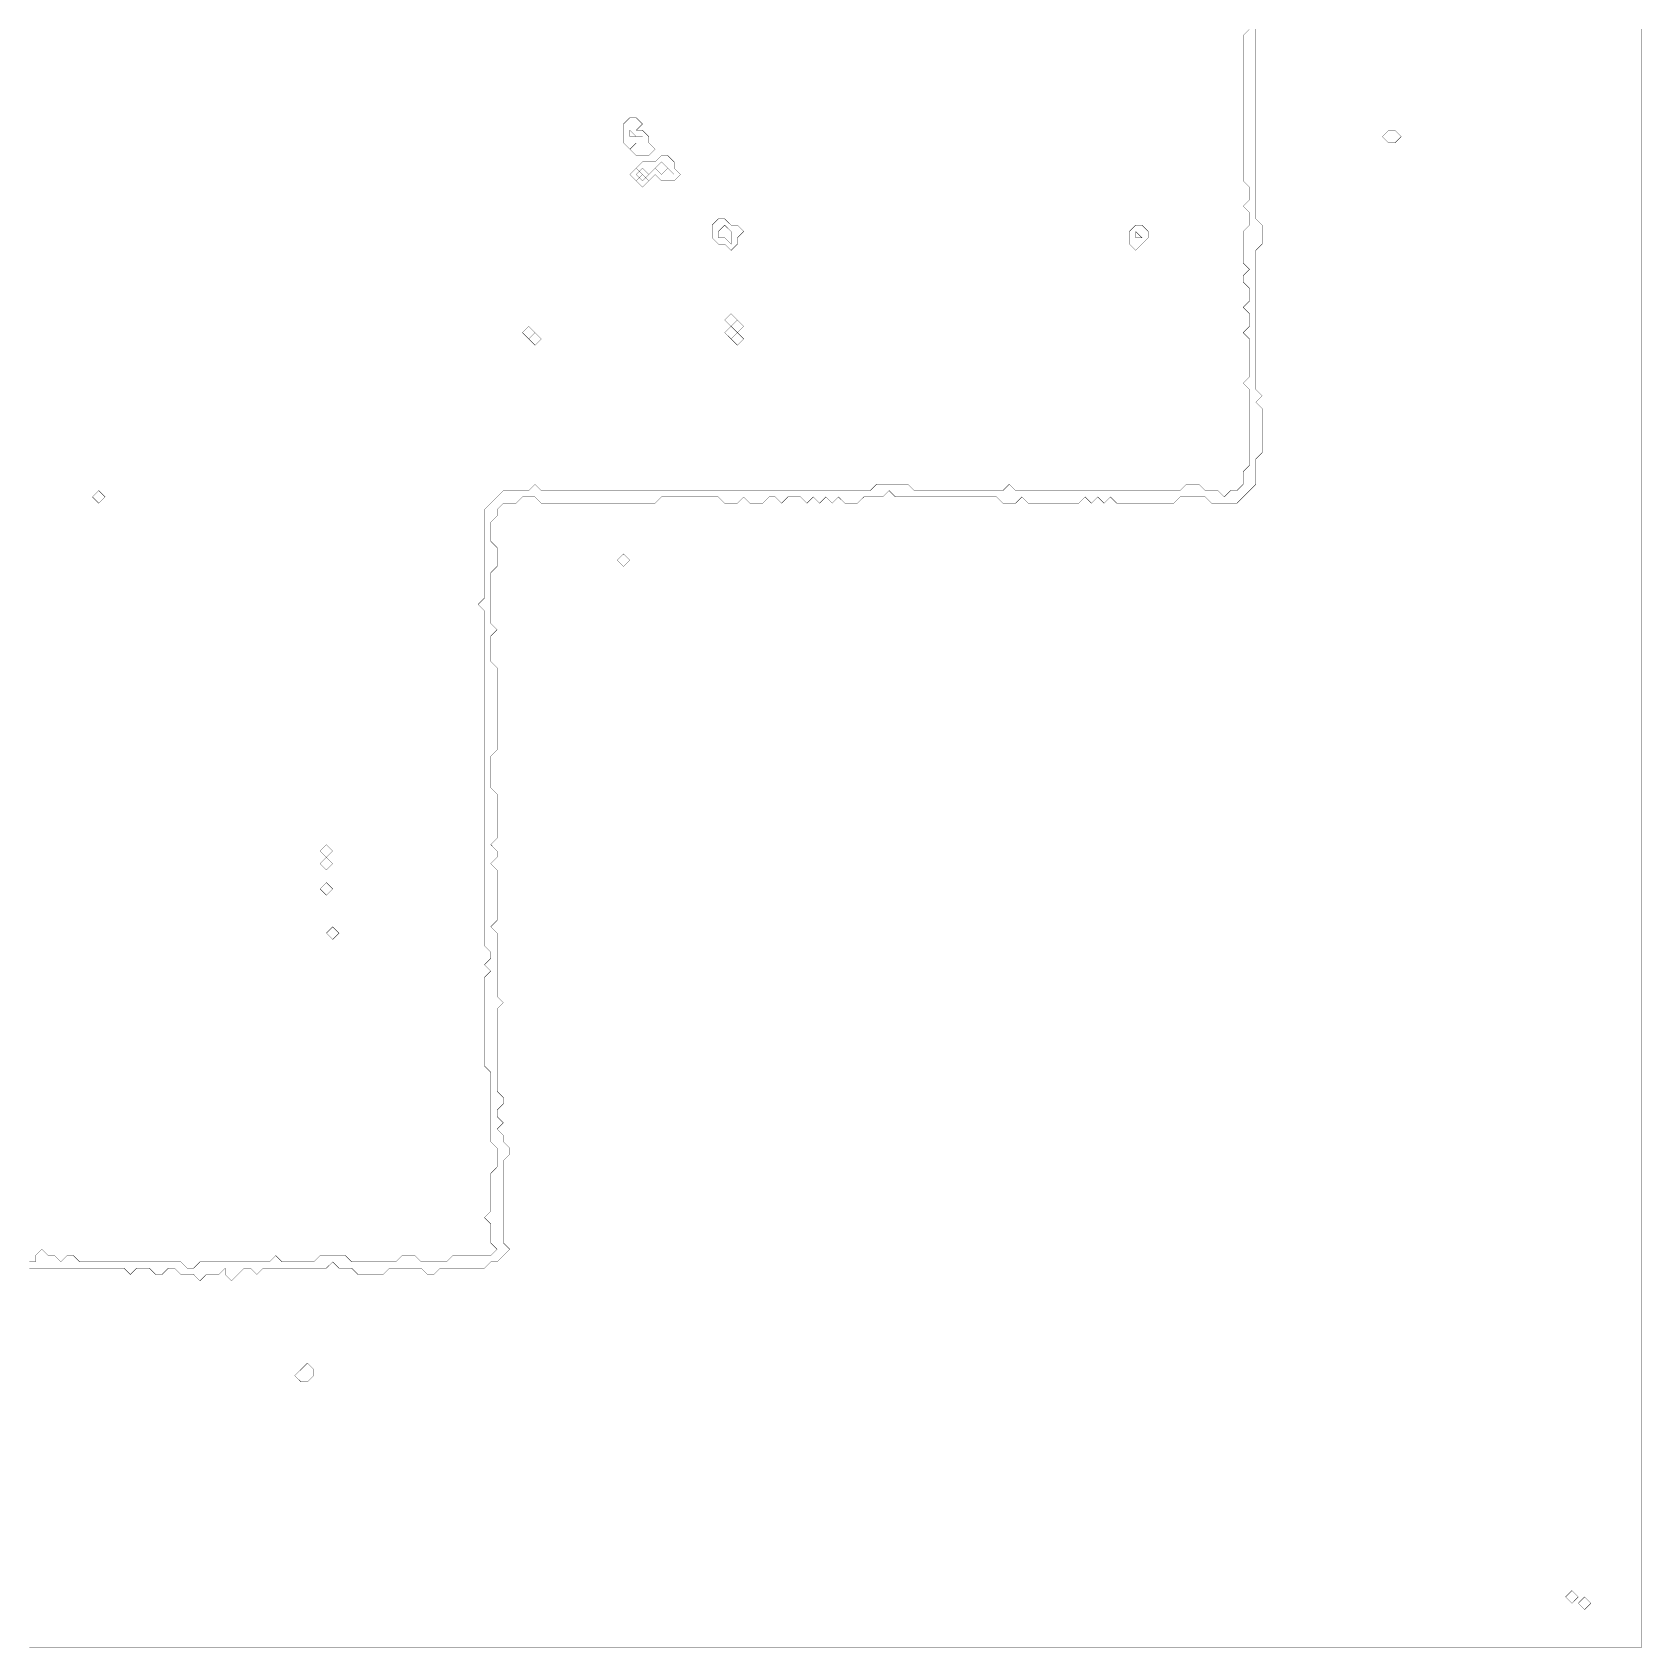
# Model space of a CAD drawing. Header units: metres. Extents: x 0 to 4858, y -4858 to 0.
# Drawn here: x 2438 to 4858, y -4858 to -2429 of the extents above; entities that cross this region are included whole.
import ezdxf

# ---------------------------------------------------------------- set-up
doc = ezdxf.new("R2010")
doc.units = ezdxf.units.M
for name, color, linetype in [('conductor', 1, 'Continuous'), ('dielectric', 8, 'Continuous'), ('substrate', 5, 'Continuous')]:
    doc.layers.add(name, color=color, linetype=linetype)

msp = doc.modelspace()

# ---------------------------------------------------------------- linework, layer by layer
at = {"layer": 'conductor', "const_width": 0.5}
msp.add_lwpolyline([(2433.5, -4277.6), (2443, -4277.6), (2443, -4268.1), (2452.5, -4258.6), (2462, -4268.1), (2471.5, -4268.1), (2481, -4277.6), (2490.5, -4268.1), (2500, -4268.1), (2509.5, -4277.6), (2519.1, -4277.6), (2528.6, -4277.6), (2538.1, -4277.6), (2547.6, -4277.6), (2557.1, -4277.6), (2566.6, -4277.6), (2576.1, -4277.6), (2585.6, -4277.6), (2595.1, -4277.6), (2604.6, -4277.6), (2614.1, -4277.6), (2623.6, -4277.6), (2633.1, -4277.6), (2642.6, -4277.6), (2652.1, -4277.6), (2661.6, -4277.6), (2671.1, -4287.1), (2680.7, -4287.1), (2690.2, -4277.6), (2699.7, -4277.6), (2709.2, -4277.6), (2718.7, -4277.6), (2728.2, -4277.6), (2737.7, -4277.6), (2747.2, -4277.6), (2756.7, -4277.6), (2766.2, -4277.6), (2775.7, -4277.6), (2785.2, -4277.6), (2794.7, -4277.6), (2804.2, -4268.1), (2813.7, -4277.6), (2823.2, -4277.6), (2832.7, -4277.6), (2842.3, -4277.6), (2851.8, -4277.6), (2861.3, -4277.6), (2870.8, -4268.1), (2880.3, -4268.1), (2889.8, -4268.1), (2899.3, -4268.1), (2908.8, -4268.1), (2918.3, -4277.6), (2927.8, -4277.6), (2937.3, -4277.6), (2946.8, -4277.6), (2956.3, -4277.6), (2965.8, -4277.6), (2975.3, -4277.6), (2984.8, -4277.6), (2994.3, -4268.1), (3003.9, -4268.1), (3013.4, -4268.1), (3022.9, -4277.6), (3032.4, -4277.6), (3041.9, -4277.6), (3051.4, -4277.6), (3060.9, -4277.6), (3070.4, -4268.1), (3079.9, -4268.1), (3089.4, -4268.1), (3098.9, -4268.1), (3108.4, -4268.1), (3117.9, -4268.1), (3127.4, -4268.1), (3136.9, -4258.6), (3127.4, -4249.1), (3127.4, -4239.6), (3127.4, -4230.1), (3127.4, -4220.6), (3117.9, -4211.1), (3127.4, -4201.6), (3127.4, -4192.1), (3127.4, -4182.6), (3127.4, -4173.1), (3127.4, -4163.6), (3127.4, -4154.1), (3127.4, -4144.6), (3136.9, -4135), (3136.9, -4125.5), (3136.9, -4116), (3136.9, -4106.5), (3127.4, -4097), (3127.4, -4087.5), (3127.4, -4078), (3127.4, -4068.5), (3127.4, -4059), (3127.4, -4049.5), (3127.4, -4040), (3127.4, -4030.5), (3127.4, -4021), (3127.4, -4011.5), (3127.4, -4002), (3127.4, -3992.5), (3117.9, -3983), (3117.9, -3973.4), (3117.9, -3963.9), (3117.9, -3954.4), (3117.9, -3944.9), (3117.9, -3935.4), (3117.9, -3925.9), (3117.9, -3916.4), (3117.9, -3906.9), (3117.9, -3897.4), (3117.9, -3887.9), (3117.9, -3878.4), (3117.9, -3868.9), (3117.9, -3859.4), (3117.9, -3849.9), (3127.4, -3840.4), (3117.9, -3830.9), (3127.4, -3821.4), (3127.4, -3811.8), (3117.9, -3802.3), (3117.9, -3792.8), (3117.9, -3783.3), (3117.9, -3773.8), (3117.9, -3764.3), (3117.9, -3754.8), (3117.9, -3745.3), (3117.9, -3735.8), (3117.9, -3726.3), (3117.9, -3716.8), (3117.9, -3707.3), (3117.9, -3697.8), (3117.9, -3688.3), (3117.9, -3678.8), (3117.9, -3669.3), (3117.9, -3659.8), (3117.9, -3650.2), (3117.9, -3640.7), (3117.9, -3631.2), (3117.9, -3621.7), (3117.9, -3612.2), (3117.9, -3602.7), (3117.9, -3593.2), (3117.9, -3583.7), (3117.9, -3574.2), (3117.9, -3564.7), (3117.9, -3555.2), (3117.9, -3545.7), (3117.9, -3536.2), (3117.9, -3526.7), (3117.9, -3517.2), (3117.9, -3507.7), (3117.9, -3498.2), (3117.9, -3488.7), (3117.9, -3479.1), (3117.9, -3469.6), (3117.9, -3460.1), (3117.9, -3450.6), (3117.9, -3441.1), (3117.9, -3431.6), (3117.9, -3422.1), (3117.9, -3412.6), (3117.9, -3403.1), (3117.9, -3393.6), (3117.9, -3384.1), (3117.9, -3374.6), (3117.9, -3365.1), (3117.9, -3355.6), (3117.9, -3346.1), (3117.9, -3336.6), (3117.9, -3327.1), (3117.9, -3317.5), (3117.9, -3308), (3117.9, -3298.5), (3108.4, -3289), (3117.9, -3279.5), (3117.9, -3270), (3117.9, -3260.5), (3117.9, -3251), (3117.9, -3241.5), (3117.9, -3232), (3117.9, -3222.5), (3117.9, -3213), (3117.9, -3203.5), (3117.9, -3194), (3117.9, -3184.5), (3117.9, -3175), (3117.9, -3165.5), (3117.9, -3155.9), (3117.9, -3146.4), (3127.4, -3136.9), (3136.9, -3127.4), (3146.4, -3117.9), (3155.9, -3117.9), (3165.5, -3117.9), (3175, -3117.9), (3184.5, -3117.9), (3194, -3108.4), (3203.5, -3117.9), (3213, -3117.9), (3222.5, -3117.9), (3232, -3117.9), (3241.5, -3117.9), (3251, -3117.9), (3260.5, -3117.9), (3270, -3117.9), (3279.5, -3117.9), (3289, -3117.9), (3298.5, -3117.9), (3308, -3117.9), (3317.5, -3117.9), (3327.1, -3117.9), (3336.6, -3117.9), (3346.1, -3117.9), (3355.6, -3117.9), (3365.1, -3117.9), (3374.6, -3117.9), (3384.1, -3117.9), (3393.6, -3117.9), (3403.1, -3117.9), (3412.6, -3117.9), (3422.1, -3117.9), (3431.6, -3117.9), (3441.1, -3117.9), (3450.6, -3117.9), (3460.1, -3117.9), (3469.6, -3117.9), (3479.1, -3117.9), (3488.7, -3117.9), (3498.2, -3117.9), (3507.7, -3117.9), (3517.2, -3117.9), (3526.7, -3117.9), (3536.2, -3117.9), (3545.7, -3117.9), (3555.2, -3117.9), (3564.7, -3117.9), (3574.2, -3117.9), (3583.7, -3117.9), (3593.2, -3117.9), (3602.7, -3117.9), (3612.2, -3117.9), (3621.7, -3117.9), (3631.2, -3117.9), (3640.7, -3117.9), (3650.2, -3117.9), (3659.8, -3117.9), (3669.3, -3117.9), (3678.8, -3117.9), (3688.3, -3117.9), (3697.8, -3117.9), (3707.3, -3108.4), (3716.8, -3108.4), (3726.3, -3108.4), (3735.8, -3108.4), (3745.3, -3108.4), (3754.8, -3108.4), (3764.3, -3117.9), (3773.8, -3117.9), (3783.3, -3117.9), (3792.8, -3117.9), (3802.3, -3117.9), (3811.8, -3117.9), (3821.4, -3117.9), (3830.9, -3117.9), (3840.4, -3117.9), (3849.9, -3117.9), (3859.4, -3117.9), (3868.9, -3117.9), (3878.4, -3117.9), (3887.9, -3117.9), (3897.4, -3117.9), (3906.9, -3108.4), (3916.4, -3117.9), (3925.9, -3117.9), (3935.4, -3117.9), (3944.9, -3117.9), (3954.4, -3117.9), (3963.9, -3117.9), (3973.4, -3117.9), (3983, -3117.9), (3992.5, -3117.9), (4002, -3117.9), (4011.5, -3117.9), (4021, -3117.9), (4030.5, -3117.9), (4040, -3117.9), (4049.5, -3117.9), (4059, -3117.9), (4068.5, -3117.9), (4078, -3117.9), (4087.5, -3117.9), (4097, -3117.9), (4106.5, -3117.9), (4116, -3117.9), (4125.5, -3117.9), (4135, -3117.9), (4144.6, -3117.9), (4154.1, -3117.9), (4163.6, -3117.9), (4173.1, -3108.4), (4182.6, -3108.4), (4192.1, -3108.4), (4201.6, -3117.9), (4211.1, -3117.9), (4220.6, -3117.9), (4230.1, -3127.4), (4239.6, -3117.9), (4249.1, -3117.9), (4258.6, -3108.4), (4258.6, -3098.9), (4258.6, -3089.4), (4268.1, -3079.9), (4268.1, -3070.4), (4268.1, -3060.9), (4268.1, -3051.4), (4268.1, -3041.9), (4268.1, -3032.4), (4268.1, -3022.9), (4268.1, -3013.4), (4268.1, -3003.9), (4268.1, -2994.3), (4268.1, -2984.8), (4268.1, -2975.3), (4268.1, -2965.8), (4258.6, -2956.3), (4268.1, -2946.8), (4268.1, -2937.3), (4268.1, -2927.8), (4268.1, -2918.3), (4268.1, -2908.8), (4268.1, -2899.3), (4268.1, -2889.8), (4258.6, -2880.3), (4268.1, -2870.8), (4268.1, -2861.3), (4268.1, -2851.8), (4258.6, -2842.3), (4268.1, -2832.7), (4268.1, -2823.2), (4268.1, -2813.7), (4258.6, -2804.2), (4258.6, -2794.7), (4268.1, -2785.2), (4258.6, -2775.7), (4258.6, -2766.2), (4258.6, -2756.7), (4258.6, -2747.2), (4258.6, -2737.7), (4258.6, -2728.2), (4268.1, -2718.7), (4268.1, -2709.2), (4268.1, -2699.7), (4258.6, -2690.2), (4268.1, -2680.7), (4268.1, -2671.1), (4268.1, -2661.6), (4258.6, -2652.1), (4258.6, -2642.6), (4258.6, -2633.1), (4258.6, -2623.6), (4258.6, -2614.1), (4258.6, -2604.6), (4258.6, -2595.1), (4258.6, -2585.6), (4258.6, -2576.1), (4258.6, -2566.6), (4258.6, -2557.1), (4258.6, -2547.6), (4258.6, -2538.1), (4258.6, -2528.6), (4258.6, -2519.1), (4258.6, -2509.5), (4258.6, -2500), (4258.6, -2490.5), (4258.6, -2481), (4258.6, -2471.5), (4258.6, -2462), (4258.6, -2452.5), (4258.6, -2443), (4258.6, -2433.5), (4268.1, -2424)], dxfattribs=at)
for points in [[(3327.1, -2566.6), (3336.6, -2557.1), (3346.1, -2557.1), (3355.6, -2566.6), (3346.1, -2576.1), (3355.6, -2576.1), (3365.1, -2585.6), (3365.1, -2595.1), (3374.6, -2604.6), (3365.1, -2614.1), (3355.6, -2614.1), (3346.1, -2614.1), (3336.6, -2604.6), (3346.1, -2595.1), (3336.6, -2604.6), (3327.1, -2595.1), (3327.1, -2585.6), (3327.1, -2576.1)], [(3374.6, -2623.6), (3384.1, -2614.1), (3393.6, -2614.1), (3403.1, -2623.6), (3403.1, -2633.1), (3412.6, -2642.6), (3403.1, -2652.1), (3393.6, -2652.1), (3384.1, -2652.1), (3374.6, -2642.6), (3365.1, -2652.1), (3355.6, -2642.6), (3346.1, -2633.1), (3355.6, -2623.6), (3365.1, -2623.6)], [(3336.6, -2642.6), (3346.1, -2633.1), (3355.6, -2642.6), (3346.1, -2652.1)], [(3346.1, -2652.1), (3355.6, -2642.6), (3365.1, -2652.1), (3355.6, -2661.6)], [(3460.1, -2718.7), (3469.6, -2709.2), (3479.1, -2709.2), (3488.7, -2718.7), (3498.2, -2718.7), (3507.7, -2728.2), (3498.2, -2737.7), (3498.2, -2747.2), (3488.7, -2756.7), (3479.1, -2747.2), (3469.6, -2747.2), (3460.1, -2737.7), (3460.1, -2728.2)], [(4087.5, -2728.2), (4097, -2718.7), (4106.5, -2718.7), (4116, -2728.2), (4116, -2737.7), (4106.5, -2747.2), (4097, -2756.7), (4087.5, -2747.2), (4087.5, -2737.7)], [(3479.1, -2861.3), (3488.7, -2851.8), (3498.2, -2861.3), (3488.7, -2870.8)], [(3488.7, -2870.8), (3498.2, -2861.3), (3507.7, -2870.8), (3498.2, -2880.3)], [(3175, -2880.3), (3184.5, -2870.8), (3194, -2880.3), (3184.5, -2889.8)], [(3184.5, -2889.8), (3194, -2880.3), (3203.5, -2889.8), (3194, -2899.3)], [(3479.1, -2880.3), (3488.7, -2870.8), (3498.2, -2880.3), (3488.7, -2889.8)], [(3488.7, -2889.8), (3498.2, -2880.3), (3507.7, -2889.8), (3498.2, -2899.3)], [(2528.6, -3127.4), (2538.1, -3117.9), (2547.6, -3127.4), (2538.1, -3136.9)], [(2870.8, -3659.8), (2880.3, -3650.2), (2889.8, -3659.8), (2880.3, -3669.3)], [(2870.8, -3678.8), (2880.3, -3669.3), (2889.8, -3678.8), (2880.3, -3688.3)], [(2870.8, -3716.8), (2880.3, -3707.3), (2889.8, -3716.8), (2880.3, -3726.3)], [(2880.3, -3783.3), (2889.8, -3773.8), (2899.3, -3783.3), (2889.8, -3792.8)], [(2842.3, -4448.7)]]:
    msp.add_lwpolyline(points, close=True, dxfattribs=at)
at = {"layer": 'dielectric', "const_width": 0.5}
msp.add_lwpolyline([(4752.9, -4791)], close=True, dxfattribs=at)
at = {"layer": 'substrate', "const_width": 0.5}
for points in [[(2433.5, -4857.5), (2443, -4857.5), (2452.5, -4857.5), (2462, -4857.5), (2471.5, -4857.5), (2481, -4857.5), (2490.5, -4857.5), (2500, -4857.5), (2509.5, -4857.5), (2519.1, -4857.5), (2528.6, -4857.5), (2538.1, -4857.5), (2547.6, -4857.5), (2557.1, -4857.5), (2566.6, -4857.5), (2576.1, -4857.5), (2585.6, -4857.5), (2595.1, -4857.5), (2604.6, -4857.5), (2614.1, -4857.5), (2623.6, -4857.5), (2633.1, -4857.5), (2642.6, -4857.5), (2652.1, -4857.5), (2661.6, -4857.5), (2671.1, -4857.5), (2680.7, -4857.5), (2690.2, -4857.5), (2699.7, -4857.5), (2709.2, -4857.5), (2718.7, -4857.5), (2728.2, -4857.5), (2737.7, -4857.5), (2747.2, -4857.5), (2756.7, -4857.5), (2766.2, -4857.5), (2775.7, -4857.5), (2785.2, -4857.5), (2794.7, -4857.5), (2804.2, -4857.5), (2813.7, -4857.5), (2823.2, -4857.5), (2832.7, -4857.5), (2842.3, -4857.5), (2851.8, -4857.5), (2861.3, -4857.5), (2870.8, -4857.5), (2880.3, -4857.5), (2889.8, -4857.5), (2899.3, -4857.5), (2908.8, -4857.5), (2918.3, -4857.5), (2927.8, -4857.5), (2937.3, -4857.5), (2946.8, -4857.5), (2956.3, -4857.5), (2965.8, -4857.5), (2975.3, -4857.5), (2984.8, -4857.5), (2994.3, -4857.5), (3003.9, -4857.5), (3013.4, -4857.5), (3022.9, -4857.5), (3032.4, -4857.5), (3041.9, -4857.5), (3051.4, -4857.5), (3060.9, -4857.5), (3070.4, -4857.5), (3079.9, -4857.5), (3089.4, -4857.5), (3098.9, -4857.5), (3108.4, -4857.5), (3117.9, -4857.5), (3127.4, -4857.5), (3136.9, -4857.5), (3146.4, -4857.5), (3155.9, -4857.5), (3165.5, -4857.5), (3175, -4857.5), (3184.5, -4857.5), (3194, -4857.5), (3203.5, -4857.5), (3213, -4857.5), (3222.5, -4857.5), (3232, -4857.5), (3241.5, -4857.5), (3251, -4857.5), (3260.5, -4857.5), (3270, -4857.5), (3279.5, -4857.5), (3289, -4857.5), (3298.5, -4857.5), (3308, -4857.5), (3317.5, -4857.5), (3327.1, -4857.5), (3336.6, -4857.5), (3346.1, -4857.5), (3355.6, -4857.5), (3365.1, -4857.5), (3374.6, -4857.5), (3384.1, -4857.5), (3393.6, -4857.5), (3403.1, -4857.5), (3412.6, -4857.5), (3422.1, -4857.5), (3431.6, -4857.5), (3441.1, -4857.5), (3450.6, -4857.5), (3460.1, -4857.5), (3469.6, -4857.5), (3479.1, -4857.5), (3488.7, -4857.5), (3498.2, -4857.5), (3507.7, -4857.5), (3517.2, -4857.5), (3526.7, -4857.5), (3536.2, -4857.5), (3545.7, -4857.5), (3555.2, -4857.5), (3564.7, -4857.5), (3574.2, -4857.5), (3583.7, -4857.5), (3593.2, -4857.5), (3602.7, -4857.5), (3612.2, -4857.5), (3621.7, -4857.5), (3631.2, -4857.5), (3640.7, -4857.5), (3650.2, -4857.5), (3659.8, -4857.5), (3669.3, -4857.5), (3678.8, -4857.5), (3688.3, -4857.5), (3697.8, -4857.5), (3707.3, -4857.5), (3716.8, -4857.5), (3726.3, -4857.5), (3735.8, -4857.5), (3745.3, -4857.5), (3754.8, -4857.5), (3764.3, -4857.5), (3773.8, -4857.5), (3783.3, -4857.5), (3792.8, -4857.5), (3802.3, -4857.5), (3811.8, -4857.5), (3821.4, -4857.5), (3830.9, -4857.5), (3840.4, -4857.5), (3849.9, -4857.5), (3859.4, -4857.5), (3868.9, -4857.5), (3878.4, -4857.5), (3887.9, -4857.5), (3897.4, -4857.5), (3906.9, -4857.5), (3916.4, -4857.5), (3925.9, -4857.5), (3935.4, -4857.5), (3944.9, -4857.5), (3954.4, -4857.5), (3963.9, -4857.5), (3973.4, -4857.5), (3983, -4857.5), (3992.5, -4857.5), (4002, -4857.5), (4011.5, -4857.5), (4021, -4857.5), (4030.5, -4857.5), (4040, -4857.5), (4049.5, -4857.5), (4059, -4857.5), (4068.5, -4857.5), (4078, -4857.5), (4087.5, -4857.5), (4097, -4857.5), (4106.5, -4857.5), (4116, -4857.5), (4125.5, -4857.5), (4135, -4857.5), (4144.6, -4857.5), (4154.1, -4857.5), (4163.6, -4857.5), (4173.1, -4857.5), (4182.6, -4857.5), (4192.1, -4857.5), (4201.6, -4857.5), (4211.1, -4857.5), (4220.6, -4857.5), (4230.1, -4857.5), (4239.6, -4857.5), (4249.1, -4857.5), (4258.6, -4857.5), (4268.1, -4857.5), (4277.6, -4857.5), (4287.1, -4857.5), (4296.6, -4857.5), (4306.2, -4857.5), (4315.7, -4857.5), (4325.2, -4857.5), (4334.7, -4857.5), (4344.2, -4857.5), (4353.7, -4857.5), (4363.2, -4857.5), (4372.7, -4857.5), (4382.2, -4857.5), (4391.7, -4857.5), (4401.2, -4857.5), (4410.7, -4857.5), (4420.2, -4857.5), (4429.7, -4857.5), (4439.2, -4857.5), (4448.7, -4857.5), (4458.2, -4857.5), (4467.8, -4857.5), (4477.3, -4857.5), (4486.8, -4857.5), (4496.3, -4857.5), (4505.8, -4857.5), (4515.3, -4857.5), (4524.8, -4857.5), (4534.3, -4857.5), (4543.8, -4857.5), (4553.3, -4857.5), (4562.8, -4857.5), (4572.3, -4857.5), (4581.8, -4857.5), (4591.3, -4857.5), (4600.8, -4857.5), (4610.3, -4857.5), (4619.8, -4857.5), (4629.4, -4857.5), (4638.9, -4857.5), (4648.4, -4857.5), (4657.9, -4857.5), (4667.4, -4857.5), (4676.9, -4857.5), (4686.4, -4857.5), (4695.9, -4857.5), (4705.4, -4857.5), (4714.9, -4857.5), (4724.4, -4857.5), (4733.9, -4857.5), (4743.4, -4857.5), (4752.9, -4857.5), (4762.4, -4857.5), (4771.9, -4857.5), (4781.4, -4857.5), (4791, -4857.5), (4800.5, -4857.5), (4810, -4857.5), (4819.5, -4857.5), (4829, -4857.5), (4838.5, -4857.5), (4848, -4857.5), (4857.5, -4857.5), (4857.5, -4848), (4857.5, -4838.5), (4857.5, -4829), (4857.5, -4819.5), (4857.5, -4810), (4857.5, -4800.5), (4857.5, -4791), (4857.5, -4781.4), (4857.5, -4771.9), (4857.5, -4762.4), (4857.5, -4752.9), (4857.5, -4743.4), (4857.5, -4733.9), (4857.5, -4724.4), (4857.5, -4714.9), (4857.5, -4705.4), (4857.5, -4695.9), (4857.5, -4686.4), (4857.5, -4676.9), (4857.5, -4667.4), (4857.5, -4657.9), (4857.5, -4648.4), (4857.5, -4638.9), (4857.5, -4629.4), (4857.5, -4619.8), (4857.5, -4610.3), (4857.5, -4600.8), (4857.5, -4591.3), (4857.5, -4581.8), (4857.5, -4572.3), (4857.5, -4562.8), (4857.5, -4553.3), (4857.5, -4543.8), (4857.5, -4534.3), (4857.5, -4524.8), (4857.5, -4515.3), (4857.5, -4505.8), (4857.5, -4496.3), (4857.5, -4486.8), (4857.5, -4477.3), (4857.5, -4467.8), (4857.5, -4458.2), (4857.5, -4448.7), (4857.5, -4439.2), (4857.5, -4429.7), (4857.5, -4420.2), (4857.5, -4410.7), (4857.5, -4401.2), (4857.5, -4391.7), (4857.5, -4382.2), (4857.5, -4372.7), (4857.5, -4363.2), (4857.5, -4353.7), (4857.5, -4344.2), (4857.5, -4334.7), (4857.5, -4325.2), (4857.5, -4315.7), (4857.5, -4306.2), (4857.5, -4296.6), (4857.5, -4287.1), (4857.5, -4277.6), (4857.5, -4268.1), (4857.5, -4258.6), (4857.5, -4249.1), (4857.5, -4239.6), (4857.5, -4230.1), (4857.5, -4220.6), (4857.5, -4211.1), (4857.5, -4201.6), (4857.5, -4192.1), (4857.5, -4182.6), (4857.5, -4173.1), (4857.5, -4163.6), (4857.5, -4154.1), (4857.5, -4144.6), (4857.5, -4135), (4857.5, -4125.5), (4857.5, -4116), (4857.5, -4106.5), (4857.5, -4097), (4857.5, -4087.5), (4857.5, -4078), (4857.5, -4068.5), (4857.5, -4059), (4857.5, -4049.5), (4857.5, -4040), (4857.5, -4030.5), (4857.5, -4021), (4857.5, -4011.5), (4857.5, -4002), (4857.5, -3992.5), (4857.5, -3983), (4857.5, -3973.4), (4857.5, -3963.9), (4857.5, -3954.4), (4857.5, -3944.9), (4857.5, -3935.4), (4857.5, -3925.9), (4857.5, -3916.4), (4857.5, -3906.9), (4857.5, -3897.4), (4857.5, -3887.9), (4857.5, -3878.4), (4857.5, -3868.9), (4857.5, -3859.4), (4857.5, -3849.9), (4857.5, -3840.4), (4857.5, -3830.9), (4857.5, -3821.4), (4857.5, -3811.8), (4857.5, -3802.3), (4857.5, -3792.8), (4857.5, -3783.3), (4857.5, -3773.8), (4857.5, -3764.3), (4857.5, -3754.8), (4857.5, -3745.3), (4857.5, -3735.8), (4857.5, -3726.3), (4857.5, -3716.8), (4857.5, -3707.3), (4857.5, -3697.8), (4857.5, -3688.3), (4857.5, -3678.8), (4857.5, -3669.3), (4857.5, -3659.8), (4857.5, -3650.2), (4857.5, -3640.7), (4857.5, -3631.2), (4857.5, -3621.7), (4857.5, -3612.2), (4857.5, -3602.7), (4857.5, -3593.2), (4857.5, -3583.7), (4857.5, -3574.2), (4857.5, -3564.7), (4857.5, -3555.2), (4857.5, -3545.7), (4857.5, -3536.2), (4857.5, -3526.7), (4857.5, -3517.2), (4857.5, -3507.7), (4857.5, -3498.2), (4857.5, -3488.7), (4857.5, -3479.1), (4857.5, -3469.6), (4857.5, -3460.1), (4857.5, -3450.6), (4857.5, -3441.1), (4857.5, -3431.6), (4857.5, -3422.1), (4857.5, -3412.6), (4857.5, -3403.1), (4857.5, -3393.6), (4857.5, -3384.1), (4857.5, -3374.6), (4857.5, -3365.1), (4857.5, -3355.6), (4857.5, -3346.1), (4857.5, -3336.6), (4857.5, -3327.1), (4857.5, -3317.5), (4857.5, -3308), (4857.5, -3298.5), (4857.5, -3289), (4857.5, -3279.5), (4857.5, -3270), (4857.5, -3260.5), (4857.5, -3251), (4857.5, -3241.5), (4857.5, -3232), (4857.5, -3222.5), (4857.5, -3213), (4857.5, -3203.5), (4857.5, -3194), (4857.5, -3184.5), (4857.5, -3175), (4857.5, -3165.5), (4857.5, -3155.9), (4857.5, -3146.4), (4857.5, -3136.9), (4857.5, -3127.4), (4857.5, -3117.9), (4857.5, -3108.4), (4857.5, -3098.9), (4857.5, -3089.4), (4857.5, -3079.9), (4857.5, -3070.4), (4857.5, -3060.9), (4857.5, -3051.4), (4857.5, -3041.9), (4857.5, -3032.4), (4857.5, -3022.9), (4857.5, -3013.4), (4857.5, -3003.9), (4857.5, -2994.3), (4857.5, -2984.8), (4857.5, -2975.3), (4857.5, -2965.8), (4857.5, -2956.3), (4857.5, -2946.8), (4857.5, -2937.3), (4857.5, -2927.8), (4857.5, -2918.3), (4857.5, -2908.8), (4857.5, -2899.3), (4857.5, -2889.8), (4857.5, -2880.3), (4857.5, -2870.8), (4857.5, -2861.3), (4857.5, -2851.8), (4857.5, -2842.3), (4857.5, -2832.7), (4857.5, -2823.2), (4857.5, -2813.7), (4857.5, -2804.2), (4857.5, -2794.7), (4857.5, -2785.2), (4857.5, -2775.7), (4857.5, -2766.2), (4857.5, -2756.7), (4857.5, -2747.2), (4857.5, -2737.7), (4857.5, -2728.2), (4857.5, -2718.7), (4857.5, -2709.2), (4857.5, -2699.7), (4857.5, -2690.2), (4857.5, -2680.7), (4857.5, -2671.1), (4857.5, -2661.6), (4857.5, -2652.1), (4857.5, -2642.6), (4857.5, -2633.1), (4857.5, -2623.6), (4857.5, -2614.1), (4857.5, -2604.6), (4857.5, -2595.1), (4857.5, -2585.6), (4857.5, -2576.1), (4857.5, -2566.6), (4857.5, -2557.1), (4857.5, -2547.6), (4857.5, -2538.1), (4857.5, -2528.6), (4857.5, -2519.1), (4857.5, -2509.5), (4857.5, -2500), (4857.5, -2490.5), (4857.5, -2481), (4857.5, -2471.5), (4857.5, -2462), (4857.5, -2452.5), (4857.5, -2443), (4857.5, -2433.5), (4857.5, -2424)], [(4277.6, -2424), (4277.6, -2433.5), (4277.6, -2443), (4277.6, -2452.5), (4277.6, -2462), (4277.6, -2471.5), (4277.6, -2481), (4277.6, -2490.5), (4277.6, -2500), (4277.6, -2509.5), (4277.6, -2519.1), (4277.6, -2528.6), (4277.6, -2538.1), (4277.6, -2547.6), (4277.6, -2557.1), (4277.6, -2566.6), (4277.6, -2576.1), (4277.6, -2585.6), (4277.6, -2595.1), (4277.6, -2604.6), (4277.6, -2614.1), (4277.6, -2623.6), (4277.6, -2633.1), (4277.6, -2642.6), (4277.6, -2652.1), (4277.6, -2661.6), (4277.6, -2671.1), (4277.6, -2680.7), (4277.6, -2690.2), (4277.6, -2699.7), (4277.6, -2709.2), (4287.1, -2718.7), (4287.1, -2728.2), (4287.1, -2737.7), (4287.1, -2747.2), (4277.6, -2756.7), (4277.6, -2766.2), (4277.6, -2775.7), (4277.6, -2785.2), (4277.6, -2794.7), (4277.6, -2804.2), (4277.6, -2813.7), (4277.6, -2823.2), (4277.6, -2832.7), (4277.6, -2842.3), (4277.6, -2851.8), (4277.6, -2861.3), (4277.6, -2870.8), (4277.6, -2880.3), (4277.6, -2889.8), (4277.6, -2899.3), (4277.6, -2908.8), (4277.6, -2918.3), (4277.6, -2927.8), (4277.6, -2937.3), (4277.6, -2946.8), (4277.6, -2956.3), (4277.6, -2965.8), (4287.1, -2975.3), (4277.6, -2984.8), (4287.1, -2994.3), (4287.1, -3003.9), (4287.1, -3013.4), (4287.1, -3022.9), (4287.1, -3032.4), (4287.1, -3041.9), (4287.1, -3051.4), (4287.1, -3060.9), (4277.6, -3070.4), (4277.6, -3079.9), (4277.6, -3089.4), (4277.6, -3098.9), (4277.6, -3108.4), (4268.1, -3117.9), (4258.6, -3127.4), (4249.1, -3136.9), (4239.6, -3136.9), (4230.1, -3136.9), (4220.6, -3136.9), (4211.1, -3136.9), (4201.6, -3127.4), (4192.1, -3127.4), (4182.6, -3127.4), (4173.1, -3127.4), (4163.6, -3127.4), (4154.1, -3136.9), (4144.6, -3136.9), (4135, -3136.9), (4125.5, -3136.9), (4116, -3136.9), (4106.5, -3136.9), (4097, -3136.9), (4087.5, -3136.9), (4078, -3136.9), (4068.5, -3136.9), (4059, -3127.4), (4049.5, -3136.9), (4040, -3127.4), (4030.5, -3136.9), (4021, -3127.4), (4011.5, -3136.9), (4002, -3136.9), (3992.5, -3136.9), (3983, -3136.9), (3973.4, -3136.9), (3963.9, -3136.9), (3954.4, -3136.9), (3944.9, -3136.9), (3935.4, -3136.9), (3925.9, -3127.4), (3916.4, -3136.9), (3906.9, -3136.9), (3897.4, -3136.9), (3887.9, -3127.4), (3878.4, -3127.4), (3868.9, -3127.4), (3859.4, -3127.4), (3849.9, -3127.4), (3840.4, -3127.4), (3830.9, -3127.4), (3821.4, -3127.4), (3811.8, -3127.4), (3802.3, -3127.4), (3792.8, -3127.4), (3783.3, -3127.4), (3773.8, -3127.4), (3764.3, -3127.4), (3754.8, -3127.4), (3745.3, -3127.4), (3735.8, -3127.4), (3726.3, -3117.9), (3716.8, -3127.4), (3707.3, -3127.4), (3697.8, -3127.4), (3688.3, -3127.4), (3678.8, -3136.9), (3669.3, -3136.9), (3659.8, -3136.9), (3650.2, -3127.4), (3640.7, -3136.9), (3631.2, -3127.4), (3621.7, -3136.9), (3612.2, -3127.4), (3602.7, -3136.9), (3593.2, -3127.4), (3583.7, -3127.4), (3574.2, -3127.4), (3564.7, -3136.9), (3555.2, -3127.4), (3545.7, -3127.4), (3536.2, -3136.9), (3526.7, -3136.9), (3517.2, -3136.9), (3507.7, -3127.4), (3498.2, -3136.9), (3488.7, -3136.9), (3479.1, -3136.9), (3469.6, -3127.4), (3460.1, -3127.4), (3450.6, -3127.4), (3441.1, -3127.4), (3431.6, -3127.4), (3422.1, -3127.4), (3412.6, -3127.4), (3403.1, -3127.4), (3393.6, -3127.4), (3384.1, -3127.4), (3374.6, -3136.9), (3365.1, -3136.9), (3355.6, -3136.9), (3346.1, -3136.9), (3336.6, -3136.9), (3327.1, -3136.9), (3317.5, -3136.9), (3308, -3136.9), (3298.5, -3136.9), (3289, -3136.9), (3279.5, -3136.9), (3270, -3136.9), (3260.5, -3136.9), (3251, -3136.9), (3241.5, -3136.9), (3232, -3136.9), (3222.5, -3136.9), (3213, -3136.9), (3203.5, -3136.9), (3194, -3127.4), (3184.5, -3127.4), (3175, -3127.4), (3165.5, -3136.9), (3155.9, -3136.9), (3146.4, -3136.9), (3136.9, -3146.4), (3136.9, -3155.9), (3127.4, -3165.5), (3127.4, -3175), (3127.4, -3184.5), (3127.4, -3194), (3136.9, -3203.5), (3136.9, -3213), (3136.9, -3222.5), (3136.9, -3232), (3127.4, -3241.5), (3127.4, -3251), (3127.4, -3260.5), (3127.4, -3270), (3127.4, -3279.5), (3127.4, -3289), (3127.4, -3298.5), (3127.4, -3308), (3127.4, -3317.5), (3136.9, -3327.1), (3127.4, -3336.6), (3127.4, -3346.1), (3127.4, -3355.6), (3127.4, -3365.1), (3127.4, -3374.6), (3136.9, -3384.1), (3136.9, -3393.6), (3136.9, -3403.1), (3136.9, -3412.6), (3136.9, -3422.1), (3136.9, -3431.6), (3136.9, -3441.1), (3136.9, -3450.6), (3136.9, -3460.1), (3136.9, -3469.6), (3136.9, -3479.1), (3136.9, -3488.7), (3136.9, -3498.2), (3136.9, -3507.7), (3127.4, -3517.2), (3127.4, -3526.7), (3127.4, -3536.2), (3127.4, -3545.7), (3127.4, -3555.2), (3127.4, -3564.7), (3136.9, -3574.2), (3136.9, -3583.7), (3136.9, -3593.2), (3136.9, -3602.7), (3136.9, -3612.2), (3136.9, -3621.7), (3136.9, -3631.2), (3136.9, -3640.7), (3127.4, -3650.2), (3136.9, -3659.8), (3136.9, -3669.3), (3127.4, -3678.8), (3136.9, -3688.3), (3136.9, -3697.8), (3136.9, -3707.3), (3136.9, -3716.8), (3136.9, -3726.3), (3136.9, -3735.8), (3136.9, -3745.3), (3136.9, -3754.8), (3136.9, -3764.3), (3127.4, -3773.8), (3136.9, -3783.3), (3136.9, -3792.8), (3136.9, -3802.3), (3136.9, -3811.8), (3136.9, -3821.4), (3136.9, -3830.9), (3136.9, -3840.4), (3136.9, -3849.9), (3136.9, -3859.4), (3136.9, -3868.9), (3136.9, -3878.4), (3146.4, -3887.9), (3136.9, -3897.4), (3136.9, -3906.9), (3136.9, -3916.4), (3136.9, -3925.9), (3136.9, -3935.4), (3136.9, -3944.9), (3136.9, -3954.4), (3136.9, -3963.9), (3136.9, -3973.4), (3136.9, -3983), (3136.9, -3992.5), (3136.9, -4002), (3136.9, -4011.5), (3136.9, -4021), (3146.4, -4030.5), (3146.4, -4040), (3136.9, -4049.5), (3136.9, -4059), (3146.4, -4068.5), (3136.9, -4078), (3146.4, -4087.5), (3146.4, -4097), (3155.9, -4106.5), (3155.9, -4116), (3146.4, -4125.5), (3146.4, -4135), (3146.4, -4144.6), (3146.4, -4154.1), (3146.4, -4163.6), (3146.4, -4173.1), (3146.4, -4182.6), (3146.4, -4192.1), (3146.4, -4201.6), (3146.4, -4211.1), (3146.4, -4220.6), (3146.4, -4230.1), (3146.4, -4239.6), (3146.4, -4249.1), (3155.9, -4258.6), (3146.4, -4268.1), (3136.9, -4277.6), (3127.4, -4277.6), (3117.9, -4287.1), (3108.4, -4287.1), (3098.9, -4287.1), (3089.4, -4287.1), (3079.9, -4287.1), (3070.4, -4287.1), (3060.9, -4287.1), (3051.4, -4287.1), (3041.9, -4296.6), (3032.4, -4296.6), (3022.9, -4287.1), (3013.4, -4287.1), (3003.9, -4287.1), (2994.3, -4287.1), (2984.8, -4287.1), (2975.3, -4287.1), (2965.8, -4296.6), (2956.3, -4296.6), (2946.8, -4296.6), (2937.3, -4296.6), (2927.8, -4296.6), (2918.3, -4287.1), (2908.8, -4287.1), (2899.3, -4287.1), (2889.8, -4277.6), (2880.3, -4287.1), (2870.8, -4287.1), (2861.3, -4287.1), (2851.8, -4287.1), (2842.3, -4287.1), (2832.7, -4287.1), (2823.2, -4287.1), (2813.7, -4287.1), (2804.2, -4287.1), (2794.7, -4287.1), (2785.2, -4287.1), (2775.7, -4296.6), (2766.2, -4287.1), (2756.7, -4287.1), (2747.2, -4296.6), (2737.7, -4306.2), (2728.2, -4296.6), (2728.2, -4287.1), (2718.7, -4296.6), (2709.2, -4296.6), (2699.7, -4296.6), (2690.2, -4306.2), (2680.7, -4296.6), (2671.1, -4296.6), (2661.6, -4296.6), (2652.1, -4287.1), (2642.6, -4287.1), (2633.1, -4296.6), (2623.6, -4296.6), (2614.1, -4287.1), (2604.6, -4287.1), (2595.1, -4287.1), (2585.6, -4296.6), (2576.1, -4287.1), (2566.6, -4287.1), (2557.1, -4287.1), (2547.6, -4287.1), (2538.1, -4287.1), (2528.6, -4287.1), (2519.1, -4287.1), (2509.5, -4287.1), (2500, -4287.1), (2490.5, -4287.1), (2481, -4287.1), (2471.5, -4287.1), (2462, -4287.1), (2452.5, -4287.1), (2443, -4287.1), (2433.5, -4287.1)]]:
    msp.add_lwpolyline(points, dxfattribs=at)
for points in [[(3336.6, -2576.1), (3336.6, -2585.6), (3346.1, -2585.6), (3355.6, -2585.6), (3346.1, -2585.6)], [(4467.8, -2585.6), (4477.3, -2576.1), (4486.8, -2576.1), (4496.3, -2585.6), (4486.8, -2595.1), (4477.3, -2595.1)], [(3384.1, -2623.6), (3374.6, -2633.1), (3365.1, -2642.6), (3355.6, -2633.1), (3346.1, -2642.6), (3355.6, -2652.1), (3365.1, -2642.6), (3374.6, -2633.1), (3384.1, -2642.6), (3393.6, -2633.1), (3403.1, -2642.6), (3393.6, -2633.1)], [(3346.1, -2604.6)], [(3346.1, -2642.6), (3355.6, -2633.1), (3365.1, -2642.6), (3355.6, -2652.1)], [(3479.1, -2718.7), (3469.6, -2728.2), (3469.6, -2737.7), (3479.1, -2737.7), (3488.7, -2747.2), (3488.7, -2737.7), (3488.7, -2728.2)], [(4097, -2728.2), (4097, -2737.7), (4106.5, -2737.7)], [(3488.7, -2861.3)], [(3317.5, -3222.5), (3327.1, -3213), (3336.6, -3222.5), (3327.1, -3232)], [(2880.3, -3716.8)], [(2842.3, -4439.2), (2851.8, -4429.7), (2861.3, -4439.2), (2861.3, -4448.7), (2851.8, -4458.2), (2842.3, -4458.2), (2832.7, -4448.7)], [(4743.4, -4781.4), (4752.9, -4771.9), (4762.4, -4781.4), (4752.9, -4791)], [(4762.4, -4791), (4771.9, -4781.4), (4781.4, -4791), (4771.9, -4800.5)]]:
    msp.add_lwpolyline(points, close=True, dxfattribs=at)

doc.saveas('drawing.dxf')
